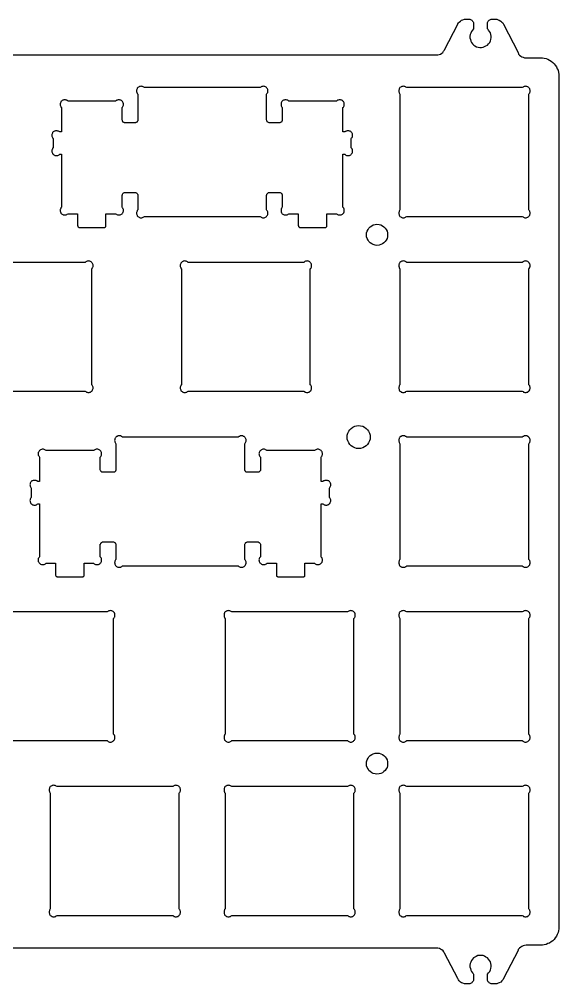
# Model space of a CAD drawing. Header units: inches. Extents: x 18 to 324, y 9 to 114.
# Drawn here: x 265.2 to 323.8, y 9.4 to 114.3 of the extents above; entities that cross this region are included whole.
import ezdxf

# ---------------------------------------------------------------- set-up
doc = ezdxf.new("R2010")
doc.units = ezdxf.units.IN
doc.header["$MEASUREMENT"] = 0

msp = doc.modelspace()

# ---------------------------------------------------------------- linework, layer by layer
for points in [[(251.37, 110.38), (310.49, 110.38), (310.49, 110.38), (310.64, 110.38), (310.79, 110.43), (310.79, 110.43), (310.94, 110.48), (311.09, 110.56), (311.09, 110.56), (311.19, 110.66), (311.29, 110.78), (311.29, 110.78), (311.34, 110.86), (311.39, 110.93), (312.82, 113.71), (312.82, 113.71), (312.84, 113.78), (312.89, 113.86), (312.89, 113.86), (312.99, 113.96), (313.12, 114.06), (313.12, 114.06), (313.24, 114.16), (313.39, 114.21), (313.39, 114.21), (313.54, 114.26), (313.69, 114.26), (314.04, 114.26), (314.04, 114.26), (314.12, 114.26), (314.19, 114.23), (314.19, 114.23), (314.27, 114.21), (314.34, 114.16), (314.34, 114.16), (314.39, 114.11), (314.44, 114.06), (314.44, 114.06), (314.49, 113.98), (314.52, 113.91), (314.52, 113.91), (314.54, 113.83), (314.54, 113.76), (314.54, 113.21), (314.54, 113.21), (314.42, 113.08), (314.32, 112.93), (314.32, 112.93), (314.24, 112.76), (314.17, 112.61), (314.17, 112.61), (314.14, 112.41), (314.14, 112.23), (314.14, 112.23), (314.19, 112.06), (314.24, 111.88), (314.24, 111.88), (314.32, 111.73), (314.42, 111.58), (314.42, 111.58), (314.57, 111.46), (314.69, 111.36), (314.69, 111.36), (314.87, 111.26), (315.04, 111.21), (315.04, 111.21), (315.22, 111.18), (315.39, 111.18), (315.39, 111.18), (315.57, 111.21), (315.74, 111.28), (315.74, 111.28), (315.89, 111.36), (316.04, 111.46), (316.04, 111.46), (316.17, 111.58), (316.29, 111.73), (316.29, 111.73), (316.37, 111.91), (316.42, 112.06), (316.42, 112.06), (316.44, 112.26), (316.44, 112.43), (316.44, 112.43), (316.42, 112.61), (316.37, 112.78), (316.37, 112.78), (316.27, 112.93), (316.17, 113.08), (316.17, 113.08), (316.12, 113.13), (316.04, 113.21), (316.04, 113.76), (316.04, 113.76), (316.07, 113.83), (316.07, 113.91), (316.07, 113.91), (316.09, 113.98), (316.14, 114.06), (316.14, 114.06), (316.19, 114.11), (316.24, 114.16), (316.24, 114.16), (316.32, 114.21), (316.39, 114.23), (316.39, 114.23), (316.47, 114.26), (316.54, 114.26), (316.89, 114.26), (316.89, 114.26), (316.97, 114.26), (317.07, 114.26), (317.07, 114.26), (317.22, 114.21), (317.34, 114.16), (317.34, 114.16), (317.49, 114.06), (317.62, 113.96), (317.62, 113.96), (317.72, 113.86), (317.79, 113.71), (319.37, 110.63), (319.37, 110.63), (319.44, 110.48), (319.54, 110.36), (319.54, 110.36), (319.67, 110.26), (319.79, 110.18), (319.79, 110.18), (319.94, 110.13), (320.09, 110.08), (320.09, 110.08), (320.17, 110.08), (320.27, 110.08), (321.79, 110.08)], [(321.79, 110.08), (322.02, 110.06), (322.22, 110.03), (322.42, 109.98), (322.42, 109.98), (322.62, 109.91), (322.79, 109.81), (322.97, 109.71), (322.97, 109.71), (323.14, 109.56), (323.29, 109.41), (323.42, 109.26), (323.42, 109.26), (323.54, 109.08), (323.64, 108.88), (323.72, 108.71), (323.72, 108.71), (323.77, 108.48), (323.79, 108.28), (323.79, 108.08), (323.79, 15.58), (323.79, 15.58), (323.79, 15.36), (323.77, 15.16), (323.72, 14.96), (323.72, 14.96), (323.64, 14.76), (323.54, 14.58), (323.42, 14.41), (323.42, 14.41), (323.29, 14.23), (323.14, 14.08), (322.97, 13.96), (322.97, 13.96), (322.79, 13.83), (322.62, 13.76), (322.42, 13.68), (322.42, 13.68), (322.22, 13.63), (322.02, 13.58), (321.79, 13.58), (320.24, 13.58), (320.24, 13.58), (320.09, 13.56), (319.94, 13.53), (319.94, 13.53), (319.79, 13.46), (319.67, 13.38), (319.67, 13.38), (319.54, 13.28), (319.44, 13.16), (319.44, 13.16), (319.39, 13.11), (319.37, 13.03), (317.79, 9.96), (317.79, 9.96), (317.74, 9.88), (317.72, 9.81), (317.72, 9.81), (317.62, 9.71), (317.49, 9.58), (317.49, 9.58), (317.34, 9.51), (317.22, 9.46), (317.22, 9.46), (317.07, 9.41), (316.89, 9.41), (316.54, 9.41), (316.54, 9.41), (316.47, 9.41), (316.39, 9.43), (316.39, 9.43), (316.32, 9.46), (316.24, 9.51), (316.24, 9.51), (316.19, 9.56), (316.14, 9.61), (316.14, 9.61), (316.09, 9.68), (316.07, 9.76), (316.07, 9.76), (316.07, 9.83), (316.04, 9.91), (316.04, 10.46), (316.04, 10.46), (316.17, 10.58), (316.29, 10.73), (316.29, 10.73), (316.37, 10.91), (316.42, 11.06), (316.42, 11.06), (316.44, 11.26), (316.44, 11.43), (316.44, 11.43), (316.42, 11.61), (316.37, 11.78), (316.37, 11.78), (316.27, 11.93), (316.17, 12.08), (316.17, 12.08), (316.04, 12.21), (315.89, 12.31), (315.89, 12.31), (315.74, 12.41), (315.57, 12.46), (315.57, 12.46), (315.39, 12.48), (315.19, 12.48), (315.19, 12.48), (315.02, 12.46), (314.84, 12.38), (314.84, 12.38), (314.69, 12.31), (314.54, 12.21), (314.54, 12.21), (314.42, 12.08), (314.32, 11.93), (314.32, 11.93), (314.24, 11.76), (314.17, 11.61), (314.17, 11.61), (314.14, 11.41), (314.14, 11.23), (314.14, 11.23), (314.19, 11.06), (314.24, 10.88), (314.24, 10.88), (314.32, 10.73), (314.42, 10.58), (314.42, 10.58), (314.49, 10.51), (314.54, 10.46), (314.54, 9.91), (314.54, 9.91), (314.54, 9.83), (314.52, 9.76), (314.52, 9.76), (314.49, 9.68), (314.44, 9.61), (314.44, 9.61), (314.39, 9.56), (314.34, 9.51), (314.34, 9.51), (314.27, 9.46), (314.19, 9.43), (314.19, 9.43), (314.12, 9.41), (314.04, 9.41), (313.69, 9.41), (313.69, 9.41), (313.62, 9.41), (313.54, 9.41), (313.54, 9.41), (313.39, 9.46), (313.24, 9.51), (313.24, 9.51), (313.12, 9.58), (312.99, 9.71), (312.99, 9.71), (312.89, 9.81), (312.82, 9.96), (311.39, 12.73), (311.39, 12.73), (311.32, 12.86), (311.22, 12.98), (311.22, 12.98), (311.09, 13.08), (310.94, 13.16), (310.94, 13.16), (310.82, 13.23), (310.64, 13.26), (310.64, 13.26), (310.57, 13.28), (310.49, 13.28), (251.19, 13.28)], [(295.49, 91.83), (295.52, 91.81), (295.52, 91.76), (295.52, 91.76), (295.52, 91.73), (295.54, 91.71), (295.54, 91.71), (295.57, 91.68), (295.59, 91.66), (295.59, 91.66), (295.62, 91.66), (295.64, 91.63), (295.64, 91.63), (295.67, 91.63), (295.69, 91.63), (298.39, 91.63), (298.39, 91.63), (298.44, 91.63), (298.47, 91.63), (298.47, 91.63), (298.49, 91.66), (298.52, 91.66), (298.52, 91.66), (298.54, 91.68), (298.57, 91.71), (298.57, 91.71), (298.59, 91.73), (298.59, 91.76), (298.59, 91.76), (298.59, 91.81), (298.59, 91.83), (298.59, 93.11), (299.64, 93.11), (299.64, 93.11), (299.72, 93.06), (299.77, 93.03), (299.77, 93.03), (299.84, 92.98), (299.92, 92.98), (299.92, 92.98), (299.99, 92.98), (300.07, 92.98), (300.07, 92.98), (300.14, 92.98), (300.22, 93.03), (300.22, 93.03), (300.29, 93.06), (300.34, 93.11), (300.34, 93.11), (300.39, 93.18), (300.44, 93.23), (300.44, 93.23), (300.47, 93.31), (300.49, 93.38), (300.49, 93.38), (300.49, 93.48), (300.49, 93.56), (300.49, 93.56), (300.47, 93.63), (300.44, 93.71), (300.44, 93.71), (300.39, 93.76), (300.34, 93.83), (300.34, 99.58), (300.54, 99.58), (300.54, 99.58), (300.62, 99.53), (300.67, 99.48), (300.67, 99.48), (300.74, 99.46), (300.82, 99.43), (300.82, 99.43), (300.89, 99.43), (300.97, 99.43), (300.97, 99.43), (301.04, 99.46), (301.12, 99.48), (301.12, 99.48), (301.19, 99.53), (301.24, 99.58), (301.24, 99.58), (301.29, 99.63), (301.34, 99.71), (301.34, 99.71), (301.37, 99.78), (301.39, 99.86), (301.39, 99.86), (301.39, 99.93), (301.39, 100.01), (301.39, 100.01), (301.37, 100.08), (301.34, 100.16), (301.34, 100.16), (301.29, 100.23), (301.24, 100.28), (301.24, 101.28), (301.24, 101.28), (301.29, 101.36), (301.34, 101.41), (301.34, 101.41), (301.37, 101.48), (301.39, 101.56), (301.39, 101.56), (301.39, 101.63), (301.39, 101.73), (301.39, 101.73), (301.37, 101.81), (301.34, 101.88), (301.34, 101.88), (301.29, 101.93), (301.24, 102.01), (301.24, 102.01), (301.19, 102.06), (301.12, 102.08), (301.12, 102.08), (301.04, 102.11), (300.97, 102.13), (300.97, 102.13), (300.89, 102.13), (300.82, 102.13), (300.82, 102.13), (300.74, 102.11), (300.67, 102.08), (300.67, 102.08), (300.62, 102.06), (300.54, 102.01), (300.34, 102.01), (300.34, 104.66), (300.34, 104.66), (300.39, 104.71), (300.44, 104.78), (300.44, 104.78), (300.47, 104.86), (300.49, 104.93), (300.49, 104.93), (300.49, 105.01), (300.49, 105.08), (300.49, 105.08), (300.47, 105.16), (300.44, 105.23), (300.44, 105.23), (300.39, 105.31), (300.34, 105.36), (300.34, 105.36), (300.29, 105.41), (300.22, 105.46), (300.22, 105.46), (300.14, 105.48), (300.07, 105.51), (300.07, 105.51), (299.99, 105.51), (299.92, 105.51), (299.92, 105.51), (299.84, 105.48), (299.77, 105.46), (299.77, 105.46), (299.72, 105.41), (299.64, 105.36), (294.47, 105.36), (294.47, 105.36), (294.39, 105.41), (294.34, 105.46), (294.34, 105.46), (294.27, 105.48), (294.19, 105.51), (294.19, 105.51), (294.12, 105.51), (294.02, 105.51), (294.02, 105.51), (293.94, 105.48), (293.89, 105.46), (293.89, 105.46), (293.82, 105.41), (293.74, 105.36), (293.74, 105.36), (293.69, 105.31), (293.67, 105.23), (293.67, 105.23), (293.64, 105.16), (293.62, 105.08), (293.62, 105.08), (293.62, 105.01), (293.62, 104.93), (293.62, 104.93), (293.64, 104.86), (293.67, 104.78), (293.67, 104.78), (293.69, 104.71), (293.74, 104.66), (293.74, 103.31), (293.74, 103.31), (293.74, 103.26), (293.74, 103.21), (293.74, 103.21), (293.72, 103.18), (293.69, 103.13), (293.69, 103.13), (293.67, 103.08), (293.64, 103.06), (293.64, 103.06), (293.59, 103.03), (293.54, 103.03), (293.54, 103.03), (293.49, 103.01), (293.44, 103.01), (292.34, 103.01), (292.34, 103.01), (292.32, 103.01), (292.27, 103.03), (292.27, 103.03), (292.22, 103.03), (292.17, 103.06), (292.17, 103.06), (292.14, 103.08), (292.12, 103.13), (292.12, 103.13), (292.09, 103.18), (292.07, 103.21), (292.07, 103.21), (292.07, 103.26), (292.04, 103.31), (292.04, 106.11), (292.04, 106.11), (292.09, 106.18), (292.14, 106.26), (292.14, 106.26), (292.17, 106.31), (292.19, 106.38), (292.19, 106.38), (292.19, 106.48), (292.19, 106.56), (292.19, 106.56), (292.17, 106.63), (292.14, 106.71), (292.14, 106.71), (292.09, 106.76), (292.04, 106.83), (292.04, 106.83), (291.99, 106.88), (291.92, 106.91), (291.92, 106.91), (291.84, 106.96), (291.77, 106.96), (291.77, 106.96), (291.69, 106.98), (291.62, 106.96), (291.62, 106.96), (291.54, 106.96), (291.47, 106.91), (291.47, 106.91), (291.42, 106.88), (291.34, 106.83), (278.77, 106.83), (278.77, 106.83), (278.69, 106.88), (278.64, 106.91), (278.64, 106.91), (278.57, 106.96), (278.49, 106.96), (278.49, 106.96), (278.42, 106.98), (278.32, 106.96), (278.32, 106.96), (278.24, 106.96), (278.19, 106.91), (278.19, 106.91), (278.12, 106.88), (278.04, 106.83), (278.04, 106.83), (277.99, 106.76), (277.97, 106.71), (277.97, 106.71), (277.94, 106.63), (277.92, 106.56), (277.92, 106.56), (277.92, 106.48), (277.92, 106.38), (277.92, 106.38), (277.94, 106.31), (277.97, 106.26), (277.97, 106.26), (277.99, 106.18), (278.04, 106.11), (278.04, 103.31), (278.04, 103.31), (278.04, 103.26), (278.04, 103.21), (278.04, 103.21), (278.02, 103.18), (277.99, 103.13), (277.99, 103.13), (277.97, 103.08), (277.94, 103.06), (277.94, 103.06), (277.89, 103.03), (277.84, 103.03), (277.84, 103.03), (277.79, 103.01), (277.74, 103.01), (276.64, 103.01), (276.64, 103.01), (276.62, 103.01), (276.57, 103.03), (276.57, 103.03), (276.52, 103.03), (276.47, 103.06), (276.47, 103.06), (276.44, 103.08), (276.42, 103.13), (276.42, 103.13), (276.39, 103.18), (276.37, 103.21), (276.37, 103.21), (276.37, 103.26), (276.34, 103.31), (276.34, 104.66), (276.34, 104.66), (276.39, 104.71), (276.44, 104.78), (276.44, 104.78), (276.47, 104.86), (276.49, 104.93), (276.49, 104.93), (276.49, 105.01), (276.49, 105.08), (276.49, 105.08), (276.47, 105.16), (276.44, 105.23), (276.44, 105.23), (276.39, 105.31), (276.34, 105.36), (276.34, 105.36), (276.29, 105.41), (276.22, 105.46), (276.22, 105.46), (276.14, 105.48), (276.07, 105.51), (276.07, 105.51), (275.99, 105.51), (275.92, 105.51), (275.92, 105.51), (275.84, 105.48), (275.77, 105.46), (275.77, 105.46), (275.72, 105.41), (275.64, 105.36), (270.47, 105.36), (270.47, 105.36), (270.39, 105.41), (270.34, 105.46), (270.34, 105.46), (270.27, 105.48), (270.19, 105.51), (270.19, 105.51), (270.12, 105.51), (270.02, 105.51), (270.02, 105.51), (269.94, 105.48), (269.89, 105.46), (269.89, 105.46), (269.82, 105.41), (269.74, 105.36), (269.74, 105.36), (269.69, 105.31), (269.67, 105.23), (269.67, 105.23), (269.64, 105.16), (269.62, 105.08), (269.62, 105.08), (269.62, 105.01), (269.62, 104.93), (269.62, 104.93), (269.64, 104.86), (269.67, 104.78), (269.67, 104.78), (269.69, 104.71), (269.74, 104.66), (269.74, 102.01), (269.57, 102.01), (269.57, 102.01), (269.49, 102.06), (269.44, 102.08), (269.44, 102.08), (269.37, 102.11), (269.29, 102.13), (269.29, 102.13), (269.22, 102.13), (269.12, 102.13), (269.12, 102.13), (269.04, 102.11), (268.99, 102.08), (268.99, 102.08), (268.92, 102.06), (268.84, 102.01), (268.84, 102.01), (268.79, 101.93), (268.77, 101.88), (268.77, 101.88), (268.74, 101.81), (268.72, 101.73), (268.72, 101.73), (268.72, 101.63), (268.72, 101.56), (268.72, 101.56), (268.74, 101.48), (268.77, 101.41), (268.77, 101.41), (268.79, 101.36), (268.84, 101.28), (268.84, 100.28), (268.84, 100.28), (268.79, 100.23), (268.77, 100.16), (268.77, 100.16), (268.74, 100.08), (268.72, 100.01), (268.72, 100.01), (268.72, 99.93), (268.72, 99.86), (268.72, 99.86), (268.74, 99.78), (268.77, 99.71), (268.77, 99.71), (268.79, 99.63), (268.84, 99.58), (268.84, 99.58), (268.92, 99.53), (268.99, 99.48), (268.99, 99.48), (269.04, 99.46), (269.12, 99.43), (269.12, 99.43), (269.22, 99.43), (269.29, 99.43), (269.29, 99.43), (269.37, 99.46), (269.44, 99.48), (269.44, 99.48), (269.49, 99.53), (269.57, 99.58), (269.74, 99.58), (269.74, 93.83), (269.74, 93.83), (269.69, 93.76), (269.67, 93.71), (269.67, 93.71), (269.64, 93.63), (269.62, 93.56), (269.62, 93.56), (269.62, 93.48), (269.62, 93.38), (269.62, 93.38), (269.64, 93.31), (269.67, 93.23), (269.67, 93.23), (269.69, 93.18), (269.74, 93.11), (269.74, 93.11), (269.82, 93.06), (269.89, 93.03), (269.89, 93.03), (269.94, 92.98), (270.02, 92.98), (270.02, 92.98), (270.12, 92.98), (270.19, 92.98), (270.19, 92.98), (270.27, 92.98), (270.34, 93.03), (270.34, 93.03), (270.39, 93.06), (270.47, 93.11), (271.49, 93.11), (271.49, 91.83), (271.49, 91.83), (271.52, 91.81), (271.52, 91.76), (271.52, 91.76), (271.52, 91.73), (271.54, 91.71), (271.54, 91.71), (271.57, 91.68), (271.59, 91.66), (271.59, 91.66), (271.62, 91.66), (271.64, 91.63), (271.64, 91.63), (271.67, 91.63), (271.69, 91.63), (274.39, 91.63), (274.39, 91.63), (274.44, 91.63), (274.47, 91.63), (274.47, 91.63), (274.49, 91.66), (274.52, 91.66), (274.52, 91.66), (274.54, 91.68), (274.57, 91.71), (274.57, 91.71), (274.59, 91.73), (274.59, 91.76), (274.59, 91.76), (274.59, 91.81), (274.59, 91.83), (274.59, 93.11), (275.64, 93.11), (275.64, 93.11), (275.72, 93.06), (275.77, 93.03), (275.77, 93.03), (275.84, 92.98), (275.92, 92.98), (275.92, 92.98), (275.99, 92.98), (276.07, 92.98), (276.07, 92.98), (276.14, 92.98), (276.22, 93.03), (276.22, 93.03), (276.29, 93.06), (276.34, 93.11), (276.34, 93.11), (276.39, 93.18), (276.44, 93.23), (276.44, 93.23), (276.47, 93.31), (276.49, 93.38), (276.49, 93.38), (276.49, 93.48), (276.49, 93.56), (276.49, 93.56), (276.47, 93.63), (276.44, 93.71), (276.44, 93.71), (276.39, 93.76), (276.34, 93.83), (276.34, 95.13), (276.34, 95.13), (276.37, 95.18), (276.37, 95.21), (276.37, 95.21), (276.39, 95.26), (276.42, 95.31), (276.42, 95.31), (276.44, 95.33), (276.47, 95.36), (276.47, 95.36), (276.52, 95.38), (276.57, 95.41), (276.57, 95.41), (276.62, 95.43), (276.64, 95.43), (277.74, 95.43), (277.74, 95.43), (277.79, 95.43), (277.84, 95.41), (277.84, 95.41), (277.89, 95.38), (277.94, 95.36), (277.94, 95.36), (277.97, 95.33), (277.99, 95.31), (277.99, 95.31), (278.02, 95.26), (278.04, 95.21), (278.04, 95.21), (278.04, 95.18), (278.04, 95.13), (278.04, 93.53), (278.04, 93.53), (277.99, 93.48), (277.97, 93.41), (277.97, 93.41), (277.94, 93.33), (277.92, 93.26), (277.92, 93.26), (277.92, 93.18), (277.92, 93.11), (277.92, 93.11), (277.94, 93.03), (277.97, 92.96), (277.97, 92.96), (277.99, 92.88), (278.04, 92.83), (278.04, 92.83), (278.12, 92.78), (278.19, 92.73), (278.19, 92.73), (278.24, 92.71), (278.32, 92.68), (278.32, 92.68), (278.42, 92.68), (278.49, 92.68), (278.49, 92.68), (278.57, 92.71), (278.64, 92.73), (278.64, 92.73), (278.69, 92.78), (278.77, 92.83), (291.34, 92.83), (291.34, 92.83), (291.42, 92.78), (291.47, 92.73), (291.47, 92.73), (291.54, 92.71), (291.62, 92.68), (291.62, 92.68), (291.69, 92.68), (291.77, 92.68), (291.77, 92.68), (291.84, 92.71), (291.92, 92.73), (291.92, 92.73), (291.99, 92.78), (292.04, 92.83), (292.04, 92.83), (292.09, 92.88), (292.14, 92.96), (292.14, 92.96), (292.17, 93.03), (292.19, 93.11), (292.19, 93.11), (292.19, 93.18), (292.19, 93.26), (292.19, 93.26), (292.17, 93.33), (292.14, 93.41), (292.14, 93.41), (292.09, 93.48), (292.04, 93.53), (292.04, 95.13), (292.04, 95.13), (292.07, 95.18), (292.07, 95.21), (292.07, 95.21), (292.09, 95.26), (292.12, 95.31), (292.12, 95.31), (292.14, 95.33), (292.17, 95.36), (292.17, 95.36), (292.22, 95.38), (292.27, 95.41), (292.27, 95.41), (292.32, 95.43), (292.34, 95.43), (293.44, 95.43), (293.44, 95.43), (293.49, 95.43), (293.54, 95.41), (293.54, 95.41), (293.59, 95.38), (293.64, 95.36), (293.64, 95.36), (293.67, 95.33), (293.69, 95.31), (293.69, 95.31), (293.72, 95.26), (293.74, 95.21), (293.74, 95.21), (293.74, 95.18), (293.74, 95.13), (293.74, 93.83), (293.74, 93.83), (293.69, 93.76), (293.67, 93.71), (293.67, 93.71), (293.64, 93.63), (293.62, 93.56), (293.62, 93.56), (293.62, 93.48), (293.62, 93.38), (293.62, 93.38), (293.64, 93.31), (293.67, 93.23), (293.67, 93.23), (293.69, 93.18), (293.74, 93.11), (293.74, 93.11), (293.82, 93.06), (293.89, 93.03), (293.89, 93.03), (293.94, 92.98), (294.02, 92.98), (294.02, 92.98), (294.12, 92.98), (294.19, 92.98), (294.19, 92.98), (294.27, 92.98), (294.34, 93.03), (294.34, 93.03), (294.39, 93.06), (294.47, 93.11), (295.49, 93.11), (295.49, 91.83)], [(319.84, 92.83), (319.92, 92.78), (319.97, 92.73), (319.97, 92.73), (320.04, 92.71), (320.12, 92.68), (320.12, 92.68), (320.19, 92.68), (320.27, 92.68), (320.27, 92.68), (320.34, 92.71), (320.42, 92.73), (320.42, 92.73), (320.49, 92.78), (320.54, 92.83), (320.54, 92.83), (320.59, 92.88), (320.64, 92.96), (320.64, 92.96), (320.67, 93.03), (320.69, 93.11), (320.69, 93.11), (320.69, 93.18), (320.69, 93.26), (320.69, 93.26), (320.67, 93.33), (320.64, 93.41), (320.64, 93.41), (320.59, 93.48), (320.54, 93.53), (320.54, 106.11), (320.54, 106.11), (320.59, 106.18), (320.64, 106.26), (320.64, 106.26), (320.67, 106.31), (320.69, 106.38), (320.69, 106.38), (320.69, 106.48), (320.69, 106.56), (320.69, 106.56), (320.67, 106.63), (320.64, 106.71), (320.64, 106.71), (320.59, 106.76), (320.54, 106.83), (320.54, 106.83), (320.49, 106.88), (320.42, 106.91), (320.42, 106.91), (320.34, 106.96), (320.27, 106.96), (320.27, 106.96), (320.19, 106.98), (320.12, 106.96), (320.12, 106.96), (320.04, 106.96), (319.97, 106.91), (319.97, 106.91), (319.92, 106.88), (319.84, 106.83), (307.27, 106.83), (307.27, 106.83), (307.19, 106.88), (307.14, 106.91), (307.14, 106.91), (307.07, 106.96), (306.99, 106.96), (306.99, 106.96), (306.92, 106.98), (306.82, 106.96), (306.82, 106.96), (306.74, 106.96), (306.69, 106.91), (306.69, 106.91), (306.62, 106.88), (306.54, 106.83), (306.54, 106.83), (306.49, 106.76), (306.47, 106.71), (306.47, 106.71), (306.44, 106.63), (306.42, 106.56), (306.42, 106.56), (306.42, 106.48), (306.42, 106.38), (306.42, 106.38), (306.44, 106.31), (306.47, 106.26), (306.47, 106.26), (306.49, 106.18), (306.54, 106.11), (306.54, 93.53), (306.54, 93.53), (306.49, 93.48), (306.47, 93.41), (306.47, 93.41), (306.44, 93.33), (306.42, 93.26), (306.42, 93.26), (306.42, 93.18), (306.42, 93.11), (306.42, 93.11), (306.44, 93.03), (306.47, 92.96), (306.47, 92.96), (306.49, 92.88), (306.54, 92.83), (306.54, 92.83), (306.62, 92.78), (306.69, 92.73), (306.69, 92.73), (306.74, 92.71), (306.82, 92.68), (306.82, 92.68), (306.92, 92.68), (306.99, 92.68), (306.99, 92.68), (307.07, 92.71), (307.14, 92.73), (307.14, 92.73), (307.19, 92.78), (307.27, 92.83), (319.84, 92.83)], [(302.89, 90.83), (302.92, 91.03), (302.97, 91.23), (303.07, 91.41), (303.17, 91.56), (303.32, 91.71), (303.47, 91.81), (303.64, 91.91), (303.84, 91.96), (304.04, 91.98), (304.04, 91.98), (304.27, 91.96), (304.47, 91.91), (304.64, 91.81), (304.79, 91.71), (304.94, 91.56), (305.04, 91.41), (305.14, 91.23), (305.19, 91.03), (305.19, 90.83), (305.19, 90.83), (305.19, 90.61), (305.14, 90.43), (305.04, 90.26), (304.94, 90.08), (304.79, 89.96), (304.64, 89.83), (304.47, 89.76), (304.27, 89.71), (304.04, 89.68), (304.04, 89.68), (303.84, 89.71), (303.64, 89.76), (303.47, 89.83), (303.32, 89.96), (303.17, 90.08), (303.07, 90.26), (302.97, 90.43), (302.92, 90.61), (302.89, 90.83)], [(273.04, 87.11), (273.09, 87.18), (273.14, 87.26), (273.14, 87.26), (273.17, 87.31), (273.19, 87.38), (273.19, 87.38), (273.19, 87.48), (273.19, 87.56), (273.19, 87.56), (273.17, 87.63), (273.14, 87.71), (273.14, 87.71), (273.09, 87.76), (273.04, 87.83), (273.04, 87.83), (272.99, 87.88), (272.92, 87.91), (272.92, 87.91), (272.84, 87.96), (272.77, 87.96), (272.77, 87.96), (272.69, 87.98), (272.62, 87.96), (272.62, 87.96), (272.54, 87.96), (272.47, 87.91), (272.47, 87.91), (272.42, 87.88), (272.34, 87.83), (259.77, 87.83)], [(259.77, 73.83), (272.34, 73.83), (272.34, 73.83), (272.42, 73.78), (272.47, 73.73), (272.47, 73.73), (272.54, 73.71), (272.62, 73.68), (272.62, 73.68), (272.69, 73.68), (272.77, 73.68), (272.77, 73.68), (272.84, 73.71), (272.92, 73.73), (272.92, 73.73), (272.99, 73.78), (273.04, 73.83), (273.04, 73.83), (273.09, 73.88), (273.14, 73.96), (273.14, 73.96), (273.17, 74.03), (273.19, 74.11), (273.19, 74.11), (273.19, 74.18), (273.19, 74.26), (273.19, 74.26), (273.17, 74.33), (273.14, 74.41), (273.14, 74.41), (273.09, 74.48), (273.04, 74.53), (273.04, 87.11)], [(296.79, 87.11), (296.84, 87.18), (296.89, 87.26), (296.89, 87.26), (296.92, 87.31), (296.94, 87.38), (296.94, 87.38), (296.94, 87.48), (296.94, 87.56), (296.94, 87.56), (296.92, 87.63), (296.89, 87.71), (296.89, 87.71), (296.84, 87.76), (296.79, 87.83), (296.79, 87.83), (296.74, 87.88), (296.67, 87.91), (296.67, 87.91), (296.59, 87.96), (296.52, 87.96), (296.52, 87.96), (296.44, 87.98), (296.37, 87.96), (296.37, 87.96), (296.29, 87.96), (296.22, 87.91), (296.22, 87.91), (296.17, 87.88), (296.09, 87.83), (283.52, 87.83), (283.52, 87.83), (283.44, 87.88), (283.39, 87.91), (283.39, 87.91), (283.32, 87.96), (283.24, 87.96), (283.24, 87.96), (283.17, 87.98), (283.07, 87.96), (283.07, 87.96), (282.99, 87.96), (282.94, 87.91), (282.94, 87.91), (282.87, 87.88), (282.79, 87.83), (282.79, 87.83), (282.74, 87.76), (282.72, 87.71), (282.72, 87.71), (282.69, 87.63), (282.67, 87.56), (282.67, 87.56), (282.67, 87.48), (282.67, 87.38), (282.67, 87.38), (282.69, 87.31), (282.72, 87.26), (282.72, 87.26), (282.74, 87.18), (282.79, 87.11), (282.79, 74.53), (282.79, 74.53), (282.74, 74.48), (282.72, 74.41), (282.72, 74.41), (282.69, 74.33), (282.67, 74.26), (282.67, 74.26), (282.67, 74.18), (282.67, 74.11), (282.67, 74.11), (282.69, 74.03), (282.72, 73.96), (282.72, 73.96), (282.74, 73.88), (282.79, 73.83), (282.79, 73.83), (282.87, 73.78), (282.94, 73.73), (282.94, 73.73), (282.99, 73.71), (283.07, 73.68), (283.07, 73.68), (283.17, 73.68), (283.24, 73.68), (283.24, 73.68), (283.32, 73.71), (283.39, 73.73), (283.39, 73.73), (283.44, 73.78), (283.52, 73.83), (296.09, 73.83), (296.09, 73.83), (296.17, 73.78), (296.22, 73.73), (296.22, 73.73), (296.29, 73.71), (296.37, 73.68), (296.37, 73.68), (296.44, 73.68), (296.52, 73.68), (296.52, 73.68), (296.59, 73.71), (296.67, 73.73), (296.67, 73.73), (296.74, 73.78), (296.79, 73.83), (296.79, 73.83), (296.84, 73.88), (296.89, 73.96), (296.89, 73.96), (296.92, 74.03), (296.94, 74.11), (296.94, 74.11), (296.94, 74.18), (296.94, 74.26), (296.94, 74.26), (296.92, 74.33), (296.89, 74.41), (296.89, 74.41), (296.84, 74.48), (296.79, 74.53), (296.79, 87.11)], [(319.84, 73.83), (319.92, 73.78), (319.97, 73.73), (319.97, 73.73), (320.04, 73.71), (320.12, 73.68), (320.12, 73.68), (320.19, 73.68), (320.27, 73.68), (320.27, 73.68), (320.34, 73.71), (320.42, 73.73), (320.42, 73.73), (320.49, 73.78), (320.54, 73.83), (320.54, 73.83), (320.59, 73.88), (320.64, 73.96), (320.64, 73.96), (320.67, 74.03), (320.69, 74.11), (320.69, 74.11), (320.69, 74.18), (320.69, 74.26), (320.69, 74.26), (320.67, 74.33), (320.64, 74.41), (320.64, 74.41), (320.59, 74.48), (320.54, 74.53), (320.54, 87.13), (320.54, 87.13), (320.59, 87.18), (320.64, 87.26), (320.64, 87.26), (320.67, 87.31), (320.69, 87.41), (320.69, 87.41), (320.69, 87.48), (320.69, 87.56), (320.69, 87.56), (320.67, 87.63), (320.64, 87.71), (320.64, 87.71), (320.59, 87.76), (320.54, 87.83), (320.54, 87.83), (320.49, 87.88), (320.42, 87.91), (320.42, 87.91), (320.34, 87.96), (320.27, 87.96), (320.27, 87.96), (320.19, 87.98), (320.12, 87.96), (320.12, 87.96), (320.04, 87.96), (319.97, 87.91), (319.97, 87.91), (319.92, 87.88), (319.84, 87.83), (307.27, 87.83), (307.27, 87.83), (307.19, 87.88), (307.14, 87.91), (307.14, 87.91), (307.07, 87.96), (306.99, 87.96), (306.99, 87.96), (306.92, 87.98), (306.82, 87.96), (306.82, 87.96), (306.74, 87.96), (306.69, 87.91), (306.69, 87.91), (306.62, 87.88), (306.54, 87.83), (306.54, 87.83), (306.49, 87.76), (306.47, 87.71), (306.47, 87.71), (306.44, 87.63), (306.42, 87.56), (306.42, 87.56), (306.42, 87.48), (306.42, 87.41), (306.42, 87.41), (306.44, 87.31), (306.47, 87.26), (306.47, 87.26), (306.49, 87.18), (306.54, 87.13), (306.54, 74.53), (306.54, 74.53), (306.49, 74.48), (306.47, 74.41), (306.47, 74.41), (306.44, 74.33), (306.42, 74.26), (306.42, 74.26), (306.42, 74.18), (306.42, 74.11), (306.42, 74.11), (306.44, 74.03), (306.47, 73.96), (306.47, 73.96), (306.49, 73.88), (306.54, 73.83), (306.54, 73.83), (306.62, 73.78), (306.69, 73.73), (306.69, 73.73), (306.74, 73.71), (306.82, 73.68), (306.82, 73.68), (306.92, 73.68), (306.99, 73.68), (306.99, 73.68), (307.07, 73.71), (307.14, 73.73), (307.14, 73.73), (307.19, 73.78), (307.27, 73.83), (319.84, 73.83)], [(300.79, 68.83), (300.82, 69.06), (300.89, 69.26), (300.97, 69.46), (301.09, 69.63), (301.24, 69.78), (301.42, 69.91), (301.62, 70.01), (301.82, 70.06), (302.04, 70.08), (302.04, 70.08), (302.27, 70.06), (302.49, 70.01), (302.69, 69.91), (302.87, 69.78), (303.02, 69.63), (303.14, 69.46), (303.22, 69.26), (303.29, 69.06), (303.29, 68.83), (303.29, 68.83), (303.29, 68.61), (303.22, 68.41), (303.14, 68.21), (303.02, 68.03), (302.87, 67.88), (302.69, 67.76), (302.49, 67.66), (302.27, 67.61), (302.04, 67.58), (302.04, 67.58), (301.82, 67.61), (301.62, 67.66), (301.42, 67.76), (301.24, 67.88), (301.09, 68.03), (300.97, 68.21), (300.89, 68.41), (300.82, 68.61), (300.79, 68.83)], [(298.17, 61.58), (298.22, 61.53), (298.29, 61.48), (298.29, 61.48), (298.37, 61.46), (298.44, 61.43), (298.44, 61.43), (298.52, 61.43), (298.59, 61.43), (298.59, 61.43), (298.67, 61.46), (298.74, 61.48), (298.74, 61.48), (298.82, 61.53), (298.87, 61.58), (298.87, 61.58), (298.92, 61.63), (298.97, 61.71), (298.97, 61.71), (298.99, 61.78), (299.02, 61.86), (299.02, 61.86), (299.02, 61.93), (299.02, 62.01), (299.02, 62.01), (298.99, 62.08), (298.97, 62.16), (298.97, 62.16), (298.92, 62.23), (298.87, 62.28), (298.87, 63.28), (298.87, 63.28), (298.92, 63.36), (298.97, 63.41), (298.97, 63.41), (298.99, 63.48), (299.02, 63.56), (299.02, 63.56), (299.02, 63.63), (299.02, 63.73), (299.02, 63.73), (298.99, 63.81), (298.97, 63.88), (298.97, 63.88), (298.92, 63.93), (298.87, 64.01), (298.87, 64.01), (298.82, 64.06), (298.74, 64.08), (298.74, 64.08), (298.67, 64.11), (298.59, 64.13), (298.59, 64.13), (298.52, 64.13), (298.44, 64.13), (298.44, 64.13), (298.37, 64.11), (298.29, 64.08), (298.29, 64.08), (298.22, 64.06), (298.17, 64.01), (297.97, 64.01), (297.97, 66.66), (297.97, 66.66), (298.02, 66.71), (298.07, 66.78), (298.07, 66.78), (298.09, 66.86), (298.12, 66.93), (298.12, 66.93), (298.12, 67.01), (298.12, 67.08), (298.12, 67.08), (298.09, 67.16), (298.07, 67.23), (298.07, 67.23), (298.02, 67.31), (297.97, 67.36), (297.97, 67.36), (297.92, 67.41), (297.84, 67.46), (297.84, 67.46), (297.77, 67.48), (297.69, 67.51), (297.69, 67.51), (297.62, 67.51), (297.54, 67.51), (297.54, 67.51), (297.47, 67.48), (297.39, 67.46), (297.39, 67.46), (297.32, 67.41), (297.27, 67.36), (292.09, 67.36), (292.09, 67.36), (292.02, 67.41), (291.94, 67.46), (291.94, 67.46), (291.89, 67.48), (291.82, 67.51), (291.82, 67.51), (291.72, 67.51), (291.64, 67.51), (291.64, 67.51), (291.57, 67.48), (291.49, 67.46), (291.49, 67.46), (291.44, 67.41), (291.37, 67.36), (291.37, 67.36), (291.32, 67.31), (291.29, 67.23), (291.29, 67.23), (291.24, 67.16), (291.24, 67.08), (291.24, 67.08), (291.22, 67.01), (291.24, 66.93), (291.24, 66.93), (291.24, 66.86), (291.29, 66.78), (291.29, 66.78), (291.32, 66.71), (291.37, 66.66), (291.37, 65.31), (291.37, 65.31), (291.37, 65.26), (291.37, 65.21), (291.37, 65.21), (291.34, 65.18), (291.32, 65.13), (291.32, 65.13), (291.29, 65.08), (291.24, 65.06), (291.24, 65.06), (291.22, 65.03), (291.17, 65.03), (291.17, 65.03), (291.12, 65.01), (291.07, 65.01), (289.97, 65.01), (289.97, 65.01), (289.92, 65.01), (289.89, 65.03), (289.89, 65.03), (289.84, 65.03), (289.79, 65.06), (289.79, 65.06), (289.77, 65.08), (289.74, 65.13), (289.74, 65.13), (289.72, 65.18), (289.69, 65.21), (289.69, 65.21), (289.67, 65.26), (289.67, 65.31), (289.67, 68.11), (289.67, 68.11), (289.72, 68.18), (289.77, 68.26), (289.77, 68.26), (289.79, 68.31), (289.82, 68.38), (289.82, 68.38), (289.82, 68.48), (289.82, 68.56), (289.82, 68.56), (289.79, 68.63), (289.77, 68.71), (289.77, 68.71), (289.72, 68.76), (289.67, 68.83), (289.67, 68.83), (289.62, 68.88), (289.54, 68.91), (289.54, 68.91), (289.47, 68.96), (289.39, 68.96), (289.39, 68.96), (289.32, 68.98), (289.24, 68.96), (289.24, 68.96), (289.17, 68.96), (289.09, 68.91), (289.09, 68.91), (289.02, 68.88), (288.97, 68.83), (276.39, 68.83), (276.39, 68.83), (276.32, 68.88), (276.24, 68.91), (276.24, 68.91), (276.19, 68.96), (276.12, 68.96), (276.12, 68.96), (276.02, 68.98), (275.94, 68.96), (275.94, 68.96), (275.87, 68.96), (275.79, 68.91), (275.79, 68.91), (275.74, 68.88), (275.67, 68.83), (275.67, 68.83), (275.62, 68.76), (275.59, 68.71), (275.59, 68.71), (275.54, 68.63), (275.54, 68.56), (275.54, 68.56), (275.52, 68.48), (275.54, 68.38), (275.54, 68.38), (275.54, 68.31), (275.59, 68.26), (275.59, 68.26), (275.62, 68.18), (275.67, 68.11), (275.67, 65.31), (275.67, 65.31), (275.67, 65.26), (275.67, 65.21), (275.67, 65.21), (275.64, 65.18), (275.62, 65.13), (275.62, 65.13), (275.59, 65.08), (275.54, 65.06), (275.54, 65.06), (275.52, 65.03), (275.47, 65.03), (275.47, 65.03), (275.42, 65.01), (275.37, 65.01), (274.27, 65.01), (274.27, 65.01), (274.22, 65.01), (274.19, 65.03), (274.19, 65.03), (274.14, 65.03), (274.09, 65.06), (274.09, 65.06), (274.07, 65.08), (274.04, 65.13), (274.04, 65.13), (274.02, 65.18), (273.99, 65.21), (273.99, 65.21), (273.97, 65.26), (273.97, 65.31), (273.97, 66.66), (273.97, 66.66), (274.02, 66.71), (274.07, 66.78), (274.07, 66.78), (274.09, 66.86), (274.12, 66.93), (274.12, 66.93), (274.12, 67.01), (274.12, 67.08), (274.12, 67.08), (274.09, 67.16), (274.07, 67.23), (274.07, 67.23), (274.02, 67.31), (273.97, 67.36), (273.97, 67.36), (273.92, 67.41), (273.84, 67.46), (273.84, 67.46), (273.77, 67.48), (273.69, 67.51), (273.69, 67.51), (273.62, 67.51), (273.54, 67.51), (273.54, 67.51), (273.47, 67.48), (273.39, 67.46), (273.39, 67.46), (273.32, 67.41), (273.27, 67.36), (268.09, 67.36), (268.09, 67.36), (268.02, 67.41), (267.94, 67.46), (267.94, 67.46), (267.89, 67.48), (267.82, 67.51), (267.82, 67.51), (267.72, 67.51), (267.64, 67.51), (267.64, 67.51), (267.57, 67.48), (267.49, 67.46), (267.49, 67.46), (267.44, 67.41), (267.37, 67.36), (267.37, 67.36), (267.32, 67.31), (267.29, 67.23), (267.29, 67.23), (267.24, 67.16), (267.24, 67.08), (267.24, 67.08), (267.22, 67.01), (267.24, 66.93), (267.24, 66.93), (267.24, 66.86), (267.29, 66.78), (267.29, 66.78), (267.32, 66.71), (267.37, 66.66), (267.37, 64.01), (267.19, 64.01), (267.19, 64.01), (267.12, 64.06), (267.04, 64.08), (267.04, 64.08), (266.99, 64.11), (266.92, 64.13), (266.92, 64.13), (266.82, 64.13), (266.74, 64.13), (266.74, 64.13), (266.67, 64.11), (266.59, 64.08), (266.59, 64.08), (266.54, 64.06), (266.47, 64.01), (266.47, 64.01), (266.42, 63.93), (266.39, 63.88), (266.39, 63.88), (266.34, 63.81), (266.34, 63.73), (266.34, 63.73), (266.32, 63.63), (266.34, 63.56), (266.34, 63.56), (266.34, 63.48), (266.39, 63.41), (266.39, 63.41), (266.42, 63.36), (266.47, 63.28), (266.47, 62.28), (266.47, 62.28), (266.42, 62.23), (266.39, 62.16), (266.39, 62.16), (266.34, 62.08), (266.34, 62.01), (266.34, 62.01), (266.32, 61.93), (266.34, 61.86), (266.34, 61.86), (266.34, 61.78), (266.39, 61.71), (266.39, 61.71), (266.42, 61.63), (266.47, 61.58), (266.47, 61.58), (266.54, 61.53), (266.59, 61.48), (266.59, 61.48), (266.67, 61.46), (266.74, 61.43), (266.74, 61.43), (266.82, 61.43), (266.92, 61.43), (266.92, 61.43), (266.99, 61.46), (267.04, 61.48), (267.04, 61.48), (267.12, 61.53), (267.19, 61.58), (267.37, 61.58), (267.37, 55.83), (267.37, 55.83), (267.32, 55.76), (267.29, 55.71), (267.29, 55.71), (267.24, 55.63), (267.24, 55.56), (267.24, 55.56), (267.22, 55.48), (267.24, 55.38), (267.24, 55.38), (267.24, 55.31), (267.29, 55.23), (267.29, 55.23), (267.32, 55.18), (267.37, 55.11), (267.37, 55.11), (267.44, 55.06), (267.49, 55.03), (267.49, 55.03), (267.57, 54.98), (267.64, 54.98), (267.64, 54.98), (267.72, 54.98), (267.82, 54.98), (267.82, 54.98), (267.89, 54.98), (267.94, 55.03), (267.94, 55.03), (268.02, 55.06), (268.09, 55.11), (269.12, 55.11), (269.12, 53.83), (269.12, 53.83), (269.12, 53.81), (269.14, 53.76), (269.14, 53.76), (269.14, 53.73), (269.17, 53.71), (269.17, 53.71), (269.19, 53.68), (269.22, 53.66), (269.22, 53.66), (269.24, 53.66), (269.27, 53.63), (269.27, 53.63), (269.29, 53.63), (269.32, 53.63), (272.02, 53.63), (272.02, 53.63), (272.07, 53.63), (272.09, 53.63), (272.09, 53.63), (272.12, 53.66), (272.14, 53.66), (272.14, 53.66), (272.17, 53.68), (272.19, 53.71), (272.19, 53.71), (272.19, 53.73), (272.22, 53.76), (272.22, 53.76), (272.22, 53.81), (272.22, 53.83), (272.22, 55.11), (273.27, 55.11), (273.27, 55.11), (273.32, 55.06), (273.39, 55.03), (273.39, 55.03), (273.47, 54.98), (273.54, 54.98), (273.54, 54.98), (273.62, 54.98), (273.69, 54.98), (273.69, 54.98), (273.77, 54.98), (273.84, 55.03), (273.84, 55.03), (273.92, 55.06), (273.97, 55.11), (273.97, 55.11), (274.02, 55.18), (274.07, 55.23), (274.07, 55.23), (274.09, 55.31), (274.12, 55.38), (274.12, 55.38), (274.12, 55.48), (274.12, 55.56), (274.12, 55.56), (274.09, 55.63), (274.07, 55.71), (274.07, 55.71), (274.02, 55.76), (273.97, 55.83), (273.97, 57.13), (273.97, 57.13), (273.97, 57.18), (273.99, 57.21), (273.99, 57.21), (274.02, 57.26), (274.04, 57.31), (274.04, 57.31), (274.07, 57.33), (274.09, 57.36), (274.09, 57.36), (274.14, 57.38), (274.19, 57.41), (274.19, 57.41), (274.22, 57.43), (274.27, 57.43), (275.37, 57.43), (275.37, 57.43), (275.42, 57.43), (275.47, 57.41), (275.47, 57.41), (275.52, 57.38), (275.54, 57.36), (275.54, 57.36), (275.59, 57.33), (275.62, 57.31), (275.62, 57.31), (275.64, 57.26), (275.67, 57.21), (275.67, 57.21), (275.67, 57.18), (275.67, 57.13), (275.67, 55.53), (275.67, 55.53), (275.62, 55.48), (275.59, 55.41), (275.59, 55.41), (275.54, 55.33), (275.54, 55.26), (275.54, 55.26), (275.52, 55.18), (275.54, 55.11), (275.54, 55.11), (275.54, 55.03), (275.59, 54.96), (275.59, 54.96), (275.62, 54.88), (275.67, 54.83), (275.67, 54.83), (275.74, 54.78), (275.79, 54.73), (275.79, 54.73), (275.87, 54.71), (275.94, 54.68), (275.94, 54.68), (276.02, 54.68), (276.12, 54.68), (276.12, 54.68), (276.19, 54.71), (276.24, 54.73), (276.24, 54.73), (276.32, 54.78), (276.39, 54.83), (288.97, 54.83), (288.97, 54.83), (289.02, 54.78), (289.09, 54.73), (289.09, 54.73), (289.17, 54.71), (289.24, 54.68), (289.24, 54.68), (289.32, 54.68), (289.39, 54.68), (289.39, 54.68), (289.47, 54.71), (289.54, 54.73), (289.54, 54.73), (289.62, 54.78), (289.67, 54.83), (289.67, 54.83), (289.72, 54.88), (289.77, 54.96), (289.77, 54.96), (289.79, 55.03), (289.82, 55.11), (289.82, 55.11), (289.82, 55.18), (289.82, 55.26), (289.82, 55.26), (289.79, 55.33), (289.77, 55.41), (289.77, 55.41), (289.72, 55.48), (289.67, 55.53), (289.67, 57.13), (289.67, 57.13), (289.67, 57.18), (289.69, 57.21), (289.69, 57.21), (289.72, 57.26), (289.74, 57.31), (289.74, 57.31), (289.77, 57.33), (289.79, 57.36), (289.79, 57.36), (289.84, 57.38), (289.89, 57.41), (289.89, 57.41), (289.92, 57.43), (289.97, 57.43), (291.07, 57.43), (291.07, 57.43), (291.12, 57.43), (291.17, 57.41), (291.17, 57.41), (291.22, 57.38), (291.24, 57.36), (291.24, 57.36), (291.29, 57.33), (291.32, 57.31), (291.32, 57.31), (291.34, 57.26), (291.37, 57.21), (291.37, 57.21), (291.37, 57.18), (291.37, 57.13), (291.37, 55.83), (291.37, 55.83), (291.32, 55.76), (291.29, 55.71), (291.29, 55.71), (291.24, 55.63), (291.24, 55.56), (291.24, 55.56), (291.22, 55.48), (291.24, 55.38), (291.24, 55.38), (291.24, 55.31), (291.29, 55.23), (291.29, 55.23), (291.32, 55.18), (291.37, 55.11), (291.37, 55.11), (291.44, 55.06), (291.49, 55.03), (291.49, 55.03), (291.57, 54.98), (291.64, 54.98), (291.64, 54.98), (291.72, 54.98), (291.82, 54.98), (291.82, 54.98), (291.89, 54.98), (291.94, 55.03), (291.94, 55.03), (292.02, 55.06), (292.09, 55.11), (293.12, 55.11), (293.12, 53.83), (293.12, 53.83), (293.12, 53.81), (293.14, 53.76), (293.14, 53.76), (293.14, 53.73), (293.17, 53.71), (293.17, 53.71), (293.19, 53.68), (293.22, 53.66), (293.22, 53.66), (293.24, 53.66), (293.27, 53.63), (293.27, 53.63), (293.29, 53.63), (293.32, 53.63), (296.02, 53.63), (296.02, 53.63), (296.07, 53.63), (296.09, 53.63), (296.09, 53.63), (296.12, 53.66), (296.14, 53.66), (296.14, 53.66), (296.17, 53.68), (296.19, 53.71), (296.19, 53.71), (296.19, 53.73), (296.22, 53.76), (296.22, 53.76), (296.22, 53.81), (296.22, 53.83), (296.22, 55.11), (297.27, 55.11), (297.27, 55.11), (297.32, 55.06), (297.39, 55.03), (297.39, 55.03), (297.47, 54.98), (297.54, 54.98), (297.54, 54.98), (297.62, 54.98), (297.69, 54.98), (297.69, 54.98), (297.77, 54.98), (297.84, 55.03), (297.84, 55.03), (297.92, 55.06), (297.97, 55.11), (297.97, 55.11), (298.02, 55.18), (298.07, 55.23), (298.07, 55.23), (298.09, 55.31), (298.12, 55.38), (298.12, 55.38), (298.12, 55.48), (298.12, 55.56), (298.12, 55.56), (298.09, 55.63), (298.07, 55.71), (298.07, 55.71), (298.02, 55.76), (297.97, 55.83), (297.97, 61.58), (298.17, 61.58)], [(320.54, 68.11), (320.59, 68.18), (320.64, 68.26), (320.64, 68.26), (320.67, 68.31), (320.69, 68.38), (320.69, 68.38), (320.69, 68.48), (320.69, 68.56), (320.69, 68.56), (320.67, 68.63), (320.64, 68.71), (320.64, 68.71), (320.59, 68.76), (320.54, 68.83), (320.54, 68.83), (320.49, 68.88), (320.42, 68.91), (320.42, 68.91), (320.34, 68.96), (320.27, 68.96), (320.27, 68.96), (320.19, 68.98), (320.12, 68.96), (320.12, 68.96), (320.04, 68.96), (319.97, 68.91), (319.97, 68.91), (319.92, 68.88), (319.84, 68.83), (307.27, 68.83), (307.27, 68.83), (307.19, 68.88), (307.14, 68.91), (307.14, 68.91), (307.07, 68.96), (306.99, 68.96), (306.99, 68.96), (306.92, 68.98), (306.82, 68.96), (306.82, 68.96), (306.74, 68.96), (306.69, 68.91), (306.69, 68.91), (306.62, 68.88), (306.54, 68.83), (306.54, 68.83), (306.49, 68.76), (306.47, 68.71), (306.47, 68.71), (306.44, 68.63), (306.42, 68.56), (306.42, 68.56), (306.42, 68.48), (306.42, 68.38), (306.42, 68.38), (306.44, 68.31), (306.47, 68.26), (306.47, 68.26), (306.49, 68.18), (306.54, 68.11), (306.54, 55.53), (306.54, 55.53), (306.49, 55.48), (306.47, 55.41), (306.47, 55.41), (306.44, 55.33), (306.42, 55.26), (306.42, 55.26), (306.42, 55.18), (306.42, 55.11), (306.42, 55.11), (306.44, 55.03), (306.47, 54.96), (306.47, 54.96), (306.49, 54.88), (306.54, 54.83), (306.54, 54.83), (306.62, 54.78), (306.69, 54.73), (306.69, 54.73), (306.74, 54.71), (306.82, 54.68), (306.82, 54.68), (306.92, 54.68), (306.99, 54.68), (306.99, 54.68), (307.07, 54.71), (307.14, 54.73), (307.14, 54.73), (307.19, 54.78), (307.27, 54.83), (319.84, 54.83), (319.84, 54.83), (319.92, 54.78), (319.97, 54.73), (319.97, 54.73), (320.04, 54.71), (320.12, 54.68), (320.12, 54.68), (320.19, 54.68), (320.27, 54.68), (320.27, 54.68), (320.34, 54.71), (320.42, 54.73), (320.42, 54.73), (320.49, 54.78), (320.54, 54.83), (320.54, 54.83), (320.59, 54.88), (320.64, 54.96), (320.64, 54.96), (320.67, 55.03), (320.69, 55.11), (320.69, 55.11), (320.69, 55.18), (320.69, 55.26), (320.69, 55.26), (320.67, 55.33), (320.64, 55.41), (320.64, 55.41), (320.59, 55.48), (320.54, 55.53), (320.54, 68.11)], [(274.72, 35.83), (274.79, 35.78), (274.84, 35.73), (274.84, 35.73), (274.92, 35.71), (274.99, 35.68), (274.99, 35.68), (275.07, 35.68), (275.14, 35.68), (275.14, 35.68), (275.22, 35.71), (275.29, 35.73), (275.29, 35.73), (275.37, 35.78), (275.42, 35.83), (275.42, 35.83), (275.47, 35.88), (275.52, 35.96), (275.52, 35.96), (275.54, 36.03), (275.57, 36.11), (275.57, 36.11), (275.57, 36.18), (275.57, 36.26), (275.57, 36.26), (275.54, 36.33), (275.52, 36.41), (275.52, 36.41), (275.47, 36.48), (275.42, 36.53), (275.42, 49.11), (275.42, 49.11), (275.47, 49.18), (275.52, 49.26), (275.52, 49.26), (275.54, 49.31), (275.57, 49.38), (275.57, 49.38), (275.57, 49.48), (275.57, 49.56), (275.57, 49.56), (275.54, 49.63), (275.52, 49.71), (275.52, 49.71), (275.47, 49.76), (275.42, 49.83), (275.42, 49.83), (275.37, 49.88), (275.29, 49.91), (275.29, 49.91), (275.22, 49.96), (275.14, 49.96), (275.14, 49.96), (275.07, 49.98), (274.99, 49.96), (274.99, 49.96), (274.92, 49.96), (274.84, 49.91), (274.84, 49.91), (274.79, 49.88), (274.72, 49.83), (262.14, 49.83)], [(300.84, 35.83), (300.92, 35.78), (300.97, 35.73), (300.97, 35.73), (301.04, 35.71), (301.12, 35.68), (301.12, 35.68), (301.19, 35.68), (301.27, 35.68), (301.27, 35.68), (301.34, 35.71), (301.42, 35.73), (301.42, 35.73), (301.49, 35.78), (301.54, 35.83), (301.54, 35.83), (301.59, 35.88), (301.64, 35.96), (301.64, 35.96), (301.67, 36.03), (301.69, 36.11), (301.69, 36.11), (301.69, 36.18), (301.69, 36.26), (301.69, 36.26), (301.67, 36.33), (301.64, 36.41), (301.64, 36.41), (301.59, 36.48), (301.54, 36.53), (301.54, 49.11), (301.54, 49.11), (301.59, 49.18), (301.64, 49.26), (301.64, 49.26), (301.67, 49.31), (301.69, 49.38), (301.69, 49.38), (301.69, 49.48), (301.69, 49.56), (301.69, 49.56), (301.67, 49.63), (301.64, 49.71), (301.64, 49.71), (301.59, 49.76), (301.54, 49.83), (301.54, 49.83), (301.49, 49.88), (301.42, 49.91), (301.42, 49.91), (301.34, 49.96), (301.27, 49.96), (301.27, 49.96), (301.19, 49.98), (301.12, 49.96), (301.12, 49.96), (301.04, 49.96), (300.97, 49.91), (300.97, 49.91), (300.92, 49.88), (300.84, 49.83), (288.27, 49.83), (288.27, 49.83), (288.19, 49.88), (288.14, 49.91), (288.14, 49.91), (288.07, 49.96), (287.99, 49.96), (287.99, 49.96), (287.92, 49.98), (287.82, 49.96), (287.82, 49.96), (287.74, 49.96), (287.69, 49.91), (287.69, 49.91), (287.62, 49.88), (287.54, 49.83), (287.54, 49.83), (287.49, 49.76), (287.47, 49.71), (287.47, 49.71), (287.44, 49.63), (287.42, 49.56), (287.42, 49.56), (287.42, 49.48), (287.42, 49.38), (287.42, 49.38), (287.44, 49.31), (287.47, 49.26), (287.47, 49.26), (287.49, 49.18), (287.54, 49.11), (287.54, 36.53), (287.54, 36.53), (287.49, 36.48), (287.47, 36.41), (287.47, 36.41), (287.44, 36.33), (287.42, 36.26), (287.42, 36.26), (287.42, 36.18), (287.42, 36.11), (287.42, 36.11), (287.44, 36.03), (287.47, 35.96), (287.47, 35.96), (287.49, 35.88), (287.54, 35.83), (287.54, 35.83), (287.62, 35.78), (287.69, 35.73), (287.69, 35.73), (287.74, 35.71), (287.82, 35.68), (287.82, 35.68), (287.92, 35.68), (287.99, 35.68), (287.99, 35.68), (288.07, 35.71), (288.14, 35.73), (288.14, 35.73), (288.19, 35.78), (288.27, 35.83), (300.84, 35.83)], [(319.84, 35.83), (319.92, 35.78), (319.97, 35.73), (319.97, 35.73), (320.04, 35.71), (320.12, 35.68), (320.12, 35.68), (320.19, 35.68), (320.27, 35.68), (320.27, 35.68), (320.34, 35.71), (320.42, 35.73), (320.42, 35.73), (320.49, 35.78), (320.54, 35.83), (320.54, 35.83), (320.59, 35.88), (320.64, 35.96), (320.64, 35.96), (320.67, 36.03), (320.69, 36.11), (320.69, 36.11), (320.69, 36.18), (320.69, 36.26), (320.69, 36.26), (320.67, 36.33), (320.64, 36.41), (320.64, 36.41), (320.59, 36.48), (320.54, 36.53), (320.54, 49.11), (320.54, 49.11), (320.59, 49.18), (320.64, 49.26), (320.64, 49.26), (320.67, 49.31), (320.69, 49.38), (320.69, 49.38), (320.69, 49.48), (320.69, 49.56), (320.69, 49.56), (320.67, 49.63), (320.64, 49.71), (320.64, 49.71), (320.59, 49.76), (320.54, 49.83), (320.54, 49.83), (320.49, 49.88), (320.42, 49.91), (320.42, 49.91), (320.34, 49.96), (320.27, 49.96), (320.27, 49.96), (320.19, 49.98), (320.12, 49.96), (320.12, 49.96), (320.04, 49.96), (319.97, 49.91), (319.97, 49.91), (319.92, 49.88), (319.84, 49.83), (307.27, 49.83), (307.27, 49.83), (307.19, 49.88), (307.14, 49.91), (307.14, 49.91), (307.07, 49.96), (306.99, 49.96), (306.99, 49.96), (306.92, 49.98), (306.82, 49.96), (306.82, 49.96), (306.74, 49.96), (306.69, 49.91), (306.69, 49.91), (306.62, 49.88), (306.54, 49.83), (306.54, 49.83), (306.49, 49.76), (306.47, 49.71), (306.47, 49.71), (306.44, 49.63), (306.42, 49.56), (306.42, 49.56), (306.42, 49.48), (306.42, 49.38), (306.42, 49.38), (306.44, 49.31), (306.47, 49.26), (306.47, 49.26), (306.49, 49.18), (306.54, 49.11), (306.54, 36.53), (306.54, 36.53), (306.49, 36.48), (306.47, 36.41), (306.47, 36.41), (306.44, 36.33), (306.42, 36.26), (306.42, 36.26), (306.42, 36.18), (306.42, 36.11), (306.42, 36.11), (306.44, 36.03), (306.47, 35.96), (306.47, 35.96), (306.49, 35.88), (306.54, 35.83), (306.54, 35.83), (306.62, 35.78), (306.69, 35.73), (306.69, 35.73), (306.74, 35.71), (306.82, 35.68), (306.82, 35.68), (306.92, 35.68), (306.99, 35.68), (306.99, 35.68), (307.07, 35.71), (307.14, 35.73), (307.14, 35.73), (307.19, 35.78), (307.27, 35.83), (319.84, 35.83)], [(262.14, 35.83), (274.72, 35.83)], [(302.89, 33.33), (302.92, 33.53), (302.97, 33.73), (303.07, 33.91), (303.17, 34.06), (303.32, 34.21), (303.47, 34.31), (303.64, 34.41), (303.84, 34.46), (304.04, 34.48), (304.04, 34.48), (304.27, 34.46), (304.47, 34.41), (304.64, 34.31), (304.79, 34.21), (304.94, 34.06), (305.04, 33.91), (305.14, 33.73), (305.19, 33.53), (305.19, 33.33), (305.19, 33.33), (305.19, 33.11), (305.14, 32.93), (305.04, 32.76), (304.94, 32.58), (304.79, 32.46), (304.64, 32.33), (304.47, 32.26), (304.27, 32.21), (304.04, 32.18), (304.04, 32.18), (303.84, 32.21), (303.64, 32.26), (303.47, 32.33), (303.32, 32.46), (303.17, 32.58), (303.07, 32.76), (302.97, 32.93), (302.92, 33.11), (302.89, 33.33)], [(281.84, 16.83), (281.92, 16.78), (281.97, 16.73), (281.97, 16.73), (282.04, 16.71), (282.12, 16.68), (282.12, 16.68), (282.19, 16.68), (282.27, 16.68), (282.27, 16.68), (282.34, 16.71), (282.42, 16.73), (282.42, 16.73), (282.49, 16.78), (282.54, 16.83), (282.54, 16.83), (282.59, 16.88), (282.64, 16.96), (282.64, 16.96), (282.67, 17.03), (282.69, 17.11), (282.69, 17.11), (282.69, 17.18), (282.69, 17.26), (282.69, 17.26), (282.67, 17.33), (282.64, 17.41), (282.64, 17.41), (282.59, 17.48), (282.54, 17.53), (282.54, 30.11), (282.54, 30.11), (282.59, 30.18), (282.64, 30.26), (282.64, 30.26), (282.67, 30.31), (282.69, 30.38), (282.69, 30.38), (282.69, 30.48), (282.69, 30.56), (282.69, 30.56), (282.67, 30.63), (282.64, 30.71), (282.64, 30.71), (282.59, 30.76), (282.54, 30.83), (282.54, 30.83), (282.49, 30.88), (282.42, 30.91), (282.42, 30.91), (282.34, 30.96), (282.27, 30.96), (282.27, 30.96), (282.19, 30.98), (282.12, 30.96), (282.12, 30.96), (282.04, 30.96), (281.97, 30.91), (281.97, 30.91), (281.92, 30.88), (281.84, 30.83), (269.27, 30.83), (269.27, 30.83), (269.19, 30.88), (269.14, 30.91), (269.14, 30.91), (269.07, 30.96), (268.99, 30.96), (268.99, 30.96), (268.92, 30.98), (268.82, 30.96), (268.82, 30.96), (268.74, 30.96), (268.69, 30.91), (268.69, 30.91), (268.62, 30.88), (268.54, 30.83), (268.54, 30.83), (268.49, 30.76), (268.47, 30.71), (268.47, 30.71), (268.44, 30.63), (268.42, 30.56), (268.42, 30.56), (268.42, 30.48), (268.42, 30.38), (268.42, 30.38), (268.44, 30.31), (268.47, 30.26), (268.47, 30.26), (268.49, 30.18), (268.54, 30.11), (268.54, 17.53), (268.54, 17.53), (268.49, 17.48), (268.47, 17.41), (268.47, 17.41), (268.44, 17.33), (268.42, 17.26), (268.42, 17.26), (268.42, 17.18), (268.42, 17.11), (268.42, 17.11), (268.44, 17.03), (268.47, 16.96), (268.47, 16.96), (268.49, 16.88), (268.54, 16.83), (268.54, 16.83), (268.62, 16.78), (268.69, 16.73), (268.69, 16.73), (268.74, 16.71), (268.82, 16.68), (268.82, 16.68), (268.92, 16.68), (268.99, 16.68), (268.99, 16.68), (269.07, 16.71), (269.14, 16.73), (269.14, 16.73), (269.19, 16.78), (269.27, 16.83), (281.84, 16.83)], [(300.84, 16.83), (300.92, 16.78), (300.97, 16.73), (300.97, 16.73), (301.04, 16.71), (301.12, 16.68), (301.12, 16.68), (301.19, 16.68), (301.27, 16.68), (301.27, 16.68), (301.34, 16.71), (301.42, 16.73), (301.42, 16.73), (301.49, 16.78), (301.54, 16.83), (301.54, 16.83), (301.59, 16.88), (301.64, 16.96), (301.64, 16.96), (301.67, 17.03), (301.69, 17.11), (301.69, 17.11), (301.69, 17.18), (301.69, 17.26), (301.69, 17.26), (301.67, 17.33), (301.64, 17.41), (301.64, 17.41), (301.59, 17.48), (301.54, 17.53), (301.54, 30.11), (301.54, 30.11), (301.59, 30.18), (301.64, 30.26), (301.64, 30.26), (301.67, 30.31), (301.69, 30.38), (301.69, 30.38), (301.69, 30.48), (301.69, 30.56), (301.69, 30.56), (301.67, 30.63), (301.64, 30.71), (301.64, 30.71), (301.59, 30.76), (301.54, 30.83), (301.54, 30.83), (301.49, 30.88), (301.42, 30.91), (301.42, 30.91), (301.34, 30.96), (301.27, 30.96), (301.27, 30.96), (301.19, 30.98), (301.12, 30.96), (301.12, 30.96), (301.04, 30.96), (300.97, 30.91), (300.97, 30.91), (300.92, 30.88), (300.84, 30.83), (288.27, 30.83), (288.27, 30.83), (288.19, 30.88), (288.14, 30.91), (288.14, 30.91), (288.07, 30.96), (287.99, 30.96), (287.99, 30.96), (287.92, 30.98), (287.82, 30.96), (287.82, 30.96), (287.74, 30.96), (287.69, 30.91), (287.69, 30.91), (287.62, 30.88), (287.54, 30.83), (287.54, 30.83), (287.49, 30.76), (287.47, 30.71), (287.47, 30.71), (287.44, 30.63), (287.42, 30.56), (287.42, 30.56), (287.42, 30.48), (287.42, 30.38), (287.42, 30.38), (287.44, 30.31), (287.47, 30.26), (287.47, 30.26), (287.49, 30.18), (287.54, 30.11), (287.54, 17.53), (287.54, 17.53), (287.49, 17.48), (287.47, 17.41), (287.47, 17.41), (287.44, 17.33), (287.42, 17.26), (287.42, 17.26), (287.42, 17.18), (287.42, 17.11), (287.42, 17.11), (287.44, 17.03), (287.47, 16.96), (287.47, 16.96), (287.49, 16.88), (287.54, 16.83), (287.54, 16.83), (287.62, 16.78), (287.69, 16.73), (287.69, 16.73), (287.74, 16.71), (287.82, 16.68), (287.82, 16.68), (287.92, 16.68), (287.99, 16.68), (287.99, 16.68), (288.07, 16.71), (288.14, 16.73), (288.14, 16.73), (288.19, 16.78), (288.27, 16.83), (300.84, 16.83)], [(319.84, 16.83), (319.92, 16.78), (319.97, 16.73), (319.97, 16.73), (320.04, 16.71), (320.12, 16.68), (320.12, 16.68), (320.19, 16.68), (320.27, 16.68), (320.27, 16.68), (320.34, 16.71), (320.42, 16.73), (320.42, 16.73), (320.49, 16.78), (320.54, 16.83), (320.54, 16.83), (320.59, 16.88), (320.64, 16.96), (320.64, 16.96), (320.67, 17.03), (320.69, 17.11), (320.69, 17.11), (320.69, 17.18), (320.69, 17.26), (320.69, 17.26), (320.67, 17.33), (320.64, 17.41), (320.64, 17.41), (320.59, 17.48), (320.54, 17.53), (320.54, 30.11), (320.54, 30.11), (320.59, 30.18), (320.64, 30.26), (320.64, 30.26), (320.67, 30.31), (320.69, 30.38), (320.69, 30.38), (320.69, 30.48), (320.69, 30.56), (320.69, 30.56), (320.67, 30.63), (320.64, 30.71), (320.64, 30.71), (320.59, 30.76), (320.54, 30.83), (320.54, 30.83), (320.49, 30.88), (320.42, 30.91), (320.42, 30.91), (320.34, 30.96), (320.27, 30.96), (320.27, 30.96), (320.19, 30.98), (320.12, 30.96), (320.12, 30.96), (320.04, 30.96), (319.97, 30.91), (319.97, 30.91), (319.92, 30.88), (319.84, 30.83), (307.27, 30.83), (307.27, 30.83), (307.19, 30.88), (307.14, 30.91), (307.14, 30.91), (307.07, 30.96), (306.99, 30.96), (306.99, 30.96), (306.92, 30.98), (306.82, 30.96), (306.82, 30.96), (306.74, 30.96), (306.69, 30.91), (306.69, 30.91), (306.62, 30.88), (306.54, 30.83), (306.54, 30.83), (306.49, 30.76), (306.47, 30.71), (306.47, 30.71), (306.44, 30.63), (306.42, 30.56), (306.42, 30.56), (306.42, 30.48), (306.42, 30.38), (306.42, 30.38), (306.44, 30.31), (306.47, 30.26), (306.47, 30.26), (306.49, 30.18), (306.54, 30.11), (306.54, 17.53), (306.54, 17.53), (306.49, 17.48), (306.47, 17.41), (306.47, 17.41), (306.44, 17.33), (306.42, 17.26), (306.42, 17.26), (306.42, 17.18), (306.42, 17.11), (306.42, 17.11), (306.44, 17.03), (306.47, 16.96), (306.47, 16.96), (306.49, 16.88), (306.54, 16.83), (306.54, 16.83), (306.62, 16.78), (306.69, 16.73), (306.69, 16.73), (306.74, 16.71), (306.82, 16.68), (306.82, 16.68), (306.92, 16.68), (306.99, 16.68), (306.99, 16.68), (307.07, 16.71), (307.14, 16.73), (307.14, 16.73), (307.19, 16.78), (307.27, 16.83), (319.84, 16.83)]]:
    msp.add_lwpolyline(points)

doc.saveas('drawing.dxf')
